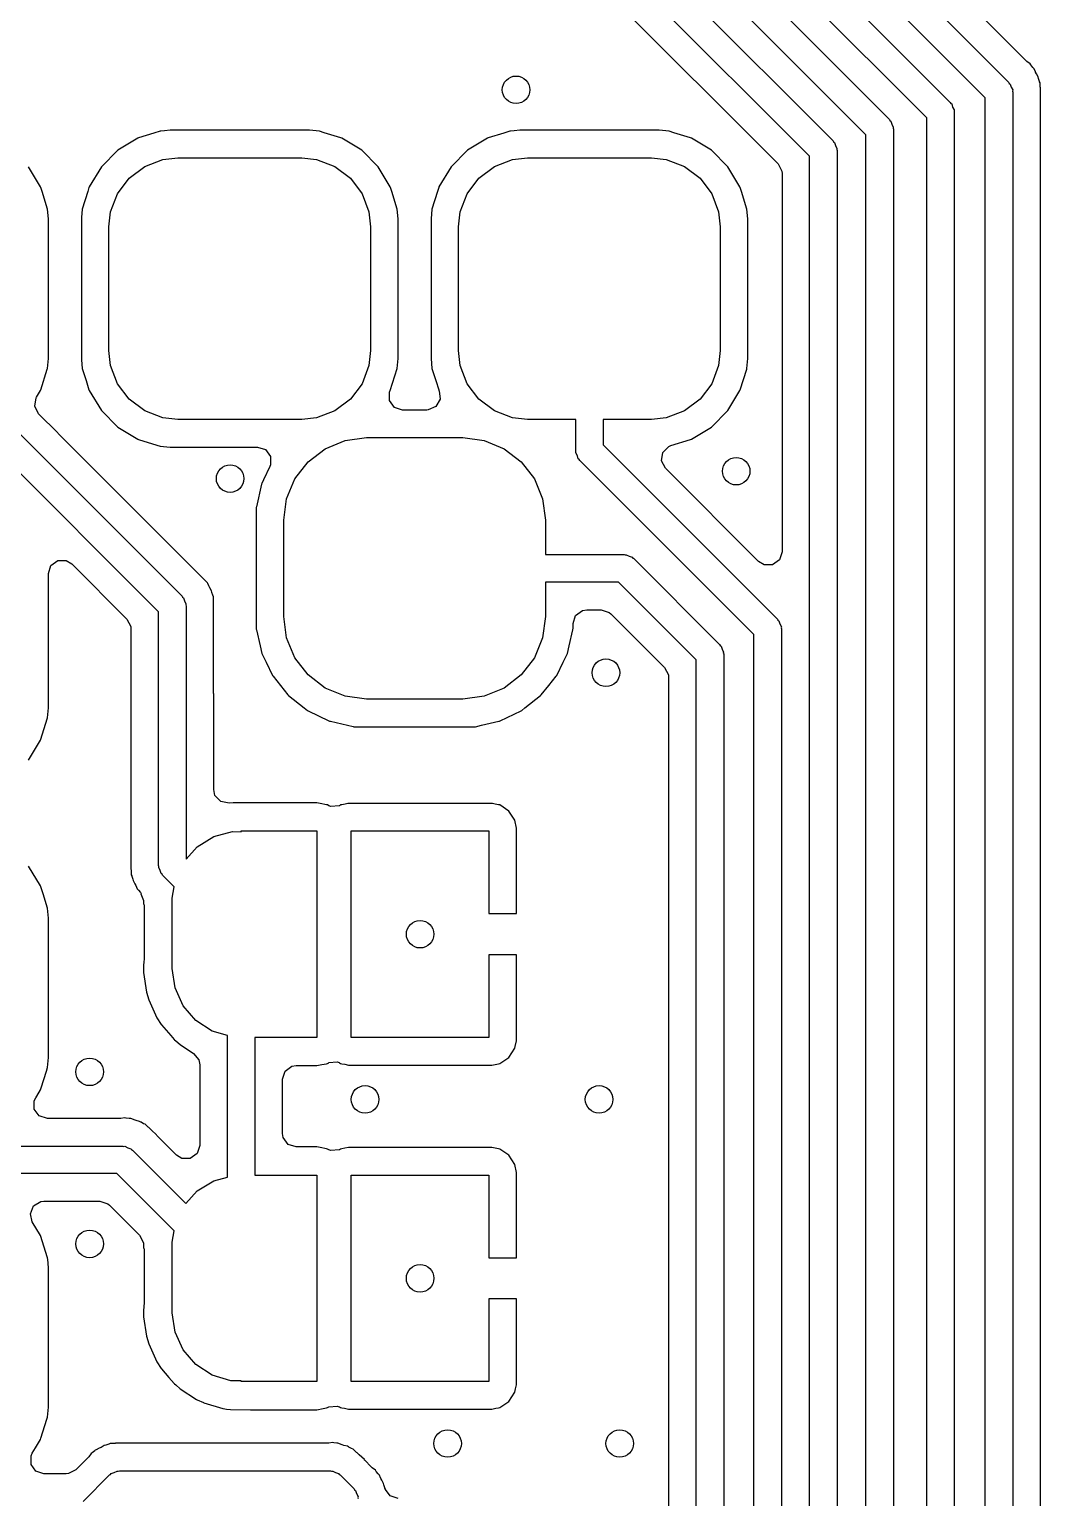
# Model space of a CAD drawing. Extents: x 100.2 to 143.8, y -109.8 to -50.2.
# Drawn here: x 124.56 to 131.91, y -81.19 to -70.53 of the extents above; entities that cross this region are included whole.
import ezdxf

# ---------------------------------------------------------------- set-up
doc = ezdxf.new("R2010")
doc.units = 0
doc.layers.add('BLACK', color=7, linetype='CONTINUOUS')

msp = doc.modelspace()

# ---------------------------------------------------------------- linework, layer by layer
at = {"layer": 'BLACK', "linetype": 'CONTINUOUS'}
for p, q in [((126, -66.3711), (130.809, -71.1803)), ((125.6, -66.5366), (130.4, -71.3363)), ((130.638, -71.2924), (125.829, -66.4832)), ((130.229, -71.4484), (125.429, -66.6487)), ((125.307, -66.8098), (130, -71.5025)), ((129.34, -68.5756), (131.676, -70.9113)), ((131.798, -70.7502), (129.569, -68.5215)), ((131.505, -71.0234), (129.169, -68.6877)), ((128.93, -68.7356), (131.251, -71.0563)), ((131.08, -71.1684), (128.759, -68.8477)), ((131.808, -70.759), (131.798, -70.7502)), ((131.831, -70.7767), (131.808, -70.759)), ((131.836, -70.7844), (131.831, -70.7767)), ((131.836, -70.7846), (131.836, -70.7844)), ((131.851, -70.8027), (131.836, -70.7846)), ((131.855, -70.8071), (131.851, -70.8027)), ((131.859, -70.8119), (131.855, -70.8071)), ((131.869, -70.8348), (131.859, -70.8119)), ((131.676, -70.9113), (131.679, -70.9185)), ((131.679, -70.9185), (131.686, -70.9232)), ((131.686, -70.9232), (131.693, -70.9455)), ((131.87, -70.8364), (131.869, -70.8348)), ((131.876, -70.8493), (131.87, -70.8364)), ((131.89, -70.8719), (131.876, -70.8493)), ((131.892, -70.8833), (131.89, -70.8719)), ((131.899, -70.9042), (131.892, -70.8833)), ((131.9, -70.9064), (131.899, -70.9042)), ((131.903, -70.9148), (131.9, -70.9064)), ((131.9, -70.9064), (131.9, -70.9064)), ((131.904, -70.9239), (131.903, -70.9148)), ((131.904, -70.9444), (131.904, -70.9239)), ((131.505, -88.1506), (131.505, -71.0234)), ((131.693, -70.9455), (131.704, -70.9664)), ((131.704, -70.9664), (131.703, -70.9743)), ((131.703, -70.9743), (131.705, -70.982)), ((131.705, -70.982), (131.705, -88.192)), ((131.905, -70.9496), (131.904, -70.9444)), ((131.906, -70.9541), (131.905, -70.9496)), ((131.906, -70.9735), (131.906, -70.9541)), ((131.906, -70.9772), (131.906, -70.9735)), ((131.907, -71.0267), (131.906, -70.9772)), ((131.906, -71.0314), (131.907, -71.0267)), ((131.906, -71.0355), (131.906, -71.0314)), ((131.906, -88.1647), (131.906, -71.0355)), ((131.251, -71.0563), (131.254, -71.0635)), ((131.254, -71.0635), (131.261, -71.0682)), ((131.261, -71.0682), (131.268, -71.0905)), ((131.268, -71.0905), (131.279, -71.1114)), ((131.279, -71.1114), (131.278, -71.1193)), ((131.278, -71.1193), (131.28, -71.127)), ((131.28, -71.127), (131.28, -88.051)), ((130.809, -71.1803), (130.812, -71.1875)), ((130.812, -71.1875), (130.819, -71.1922)), ((130.819, -71.1922), (130.826, -71.2145)), ((130.826, -71.2145), (130.837, -71.2354)), ((130.837, -71.2354), (130.836, -71.2433)), ((130.836, -71.2433), (130.838, -71.251)), ((130.838, -71.251), (130.838, -87.786)), ((131.08, -88.0096), (131.08, -71.1684)), ((125.349, -71.3168), (125.204, -71.4046)), ((125.355, -71.3151), (125.349, -71.3168)), ((125.467, -71.2801), (125.355, -71.3151)), ((125.355, -71.3151), (125.355, -71.3151)), ((125.511, -71.2662), (125.467, -71.2801)), ((125.516, -71.2657), (125.511, -71.2662)), ((125.544, -71.2631), (125.516, -71.2657)), ((125.516, -71.2657), (125.516, -71.2657)), ((125.584, -71.2595), (125.544, -71.2631)), ((126.09, -71.2595), (125.584, -71.2595)), ((126.596, -71.2595), (126.09, -71.2595)), ((126.669, -71.2662), (126.596, -71.2595)), ((126.703, -71.2767), (126.669, -71.2662)), ((126.825, -71.3151), (126.703, -71.2767)), ((126.831, -71.3168), (126.825, -71.3151)), ((126.825, -71.3151), (126.825, -71.3151)), ((126.976, -71.4046), (126.831, -71.3168)), ((127.889, -71.3168), (127.744, -71.4046)), ((127.895, -71.3151), (127.889, -71.3168)), ((128.007, -71.2801), (127.895, -71.3151)), ((127.895, -71.3151), (127.895, -71.3151)), ((128.051, -71.2662), (128.007, -71.2801)), ((128.056, -71.2657), (128.051, -71.2662)), ((128.084, -71.2631), (128.056, -71.2657)), ((128.056, -71.2657), (128.056, -71.2657)), ((128.124, -71.2595), (128.084, -71.2631)), ((128.63, -71.2595), (128.124, -71.2595)), ((129.136, -71.2595), (128.63, -71.2595)), ((129.209, -71.2662), (129.136, -71.2595)), ((129.243, -71.2767), (129.209, -71.2662)), ((129.365, -71.3151), (129.243, -71.2767)), ((129.371, -71.3168), (129.365, -71.3151)), ((129.365, -71.3151), (129.365, -71.3151)), ((129.516, -71.4046), (129.371, -71.3168)), ((130.4, -71.3363), (130.403, -71.3435)), ((130.403, -71.3435), (130.41, -71.3482)), ((130.41, -71.3482), (130.417, -71.3705)), ((130.638, -87.7446), (130.638, -71.2924)), ((125.204, -71.4046), (125.085, -71.5245)), ((125.532, -71.4717), (125.64, -71.46)), ((125.64, -71.46), (126.54, -71.46)), ((126.54, -71.46), (126.648, -71.4717)), ((127.095, -71.5245), (126.976, -71.4046)), ((127.744, -71.4046), (127.625, -71.5245)), ((128.072, -71.4717), (128.18, -71.46)), ((128.18, -71.46), (129.08, -71.46)), ((129.08, -71.46), (129.188, -71.4717)), ((129.635, -71.5245), (129.516, -71.4046)), ((130.229, -87.5616), (130.229, -71.4484)), ((130.417, -71.3705), (130.428, -71.3914)), ((130.428, -71.3914), (130.427, -71.3993)), ((130.427, -71.3993), (130.429, -71.407)), ((130.429, -71.407), (130.429, -87.603)), ((124.643, -71.6694), (124.555, -71.5245)), ((125.085, -71.5245), (124.997, -71.6694)), ((125.286, -71.6064), (125.4, -71.5214)), ((125.4, -71.5214), (125.532, -71.4717)), ((126.648, -71.4717), (126.78, -71.5214)), ((126.78, -71.5214), (126.894, -71.6064)), ((127.183, -71.6694), (127.095, -71.5245)), ((127.625, -71.5245), (127.537, -71.6694)), ((127.826, -71.6064), (127.94, -71.5214)), ((127.94, -71.5214), (128.072, -71.4717)), ((129.188, -71.4717), (129.32, -71.5214)), ((129.32, -71.5214), (129.434, -71.6064)), ((129.723, -71.6694), (129.635, -71.5245)), ((130, -71.5025), (130.027, -71.557)), ((130.027, -71.557), (130.029, -71.5725)), ((130.029, -71.5725), (130.029, -74.3215)), ((124.645, -71.6751), (124.643, -71.6694)), ((124.654, -71.705), (124.645, -71.6751)), ((124.645, -71.6751), (124.645, -71.6751)), ((124.995, -71.6751), (124.986, -71.705)), ((124.997, -71.6694), (124.995, -71.6751)), ((124.995, -71.6751), (124.995, -71.6751)), ((125.201, -71.7197), (125.286, -71.6064)), ((126.894, -71.6064), (126.979, -71.7197)), ((127.185, -71.6751), (127.183, -71.6694)), ((127.194, -71.705), (127.185, -71.6751)), ((127.185, -71.6751), (127.185, -71.6751)), ((127.535, -71.6751), (127.526, -71.705)), ((127.537, -71.6694), (127.535, -71.6751)), ((127.535, -71.6751), (127.535, -71.6751)), ((127.741, -71.7197), (127.826, -71.6064)), ((129.434, -71.6064), (129.519, -71.7197)), ((129.725, -71.6751), (129.723, -71.6694)), ((129.734, -71.705), (129.725, -71.6751)), ((129.725, -71.6751), (129.725, -71.6751)), ((124.694, -71.8312), (124.654, -71.705)), ((124.986, -71.705), (124.946, -71.8312)), ((125.152, -71.8524), (125.201, -71.7197)), ((126.979, -71.7197), (127.028, -71.8524)), ((127.234, -71.8312), (127.194, -71.705)), ((127.526, -71.705), (127.486, -71.8312)), ((127.692, -71.8524), (127.741, -71.7197)), ((129.519, -71.7197), (129.568, -71.8524)), ((129.774, -71.8312), (129.734, -71.705)), ((124.7, -71.9037), (124.694, -71.8312)), ((124.946, -71.8312), (124.94, -71.8931)), ((124.94, -71.8931), (124.94, -72.9269)), ((125.14, -71.9597), (125.152, -71.8524)), ((127.028, -71.8524), (127.04, -71.9597)), ((127.24, -71.9037), (127.234, -71.8312)), ((127.486, -71.8312), (127.48, -71.9037)), ((127.68, -71.9597), (127.692, -71.8524)), ((129.568, -71.8524), (129.58, -71.9597)), ((129.78, -71.9037), (129.774, -71.8312)), ((124.701, -72.9163), (124.7, -71.9037)), ((125.14, -72.8603), (125.14, -71.9597)), ((127.04, -71.9597), (127.04, -72.8603)), ((127.241, -72.9163), (127.24, -71.9037)), ((127.48, -71.9037), (127.48, -72.9163)), ((127.68, -72.8603), (127.68, -71.9597)), ((129.58, -71.9597), (129.58, -72.8603)), ((129.781, -72.9163), (129.78, -71.9037)), ((124.694, -72.9888), (124.701, -72.9163)), ((124.94, -72.9269), (124.946, -72.9888)), ((125.152, -72.9676), (125.14, -72.8603)), ((127.04, -72.8603), (127.028, -72.9676)), ((127.234, -72.9888), (127.241, -72.9163)), ((127.48, -72.9163), (127.486, -72.9888)), ((127.692, -72.9676), (127.68, -72.8603)), ((129.58, -72.8603), (129.568, -72.9676)), ((129.774, -72.9888), (129.781, -72.9163)), ((124.645, -73.1449), (124.692, -72.9938)), ((124.692, -72.9938), (124.694, -72.9888)), ((124.946, -72.9888), (124.974, -73.0765)), ((125.201, -73.1003), (125.152, -72.9676)), ((127.028, -72.9676), (126.979, -73.1003)), ((127.183, -73.1506), (127.234, -72.9888)), ((127.486, -72.9888), (127.514, -73.0765)), ((127.741, -73.1003), (127.692, -72.9676)), ((129.568, -72.9676), (129.519, -73.1003)), ((129.725, -73.1449), (129.772, -72.9938)), ((129.772, -72.9938), (129.774, -72.9888)), ((124.614, -73.1979), (124.636, -73.163)), ((124.636, -73.163), (124.643, -73.1506)), ((124.643, -73.1506), (124.645, -73.1449)), ((124.645, -73.1449), (124.645, -73.1449)), ((124.974, -73.0765), (124.995, -73.1449)), ((124.995, -73.1449), (124.995, -73.1449)), ((124.995, -73.1449), (124.997, -73.1506)), ((124.997, -73.1506), (125.085, -73.2955)), ((125.286, -73.2136), (125.201, -73.1003)), ((126.979, -73.1003), (126.894, -73.2136)), ((127.178, -73.1619), (127.181, -73.1545)), ((127.178, -73.2231), (127.178, -73.1619)), ((127.181, -73.1545), (127.183, -73.1506)), ((127.514, -73.0765), (127.535, -73.1449)), ((127.535, -73.1449), (127.535, -73.1449)), ((127.535, -73.1449), (127.537, -73.1506)), ((127.537, -73.1506), (127.538, -73.153)), ((127.538, -73.153), (127.545, -73.2126)), ((127.826, -73.2136), (127.741, -73.1003)), ((129.519, -73.1003), (129.434, -73.2136)), ((129.635, -73.2955), (129.723, -73.1506)), ((129.723, -73.1506), (129.725, -73.1449)), ((129.725, -73.1449), (129.725, -73.1449)), ((124.289, -73.2623), (125.671, -74.6448)), ((124.601, -73.2647), (124.611, -73.2042)), ((124.629, -73.3192), (124.601, -73.2647)), ((124.611, -73.2042), (124.614, -73.1979)), ((125.4, -73.2986), (125.286, -73.2136)), ((126.894, -73.2136), (126.78, -73.2986)), ((127.214, -73.2726), (127.178, -73.2231)), ((127.272, -73.2915), (127.214, -73.2726)), ((127.515, -73.2657), (127.459, -73.2909)), ((127.545, -73.2126), (127.515, -73.2657)), ((127.94, -73.2986), (127.826, -73.2136)), ((129.434, -73.2136), (129.32, -73.2986)), ((125.5, -74.7569), (124.093, -73.3499)), ((124.768, -73.4583), (124.629, -73.3192)), ((125.085, -73.2955), (125.204, -73.4154)), ((125.532, -73.3483), (125.4, -73.2986)), ((125.64, -73.36), (125.532, -73.3483)), ((126.54, -73.36), (125.64, -73.36)), ((126.648, -73.3483), (126.54, -73.36)), ((126.78, -73.2986), (126.648, -73.3483)), ((127.36, -73.2915), (127.272, -73.2915)), ((127.448, -73.2915), (127.36, -73.2915)), ((127.459, -73.2909), (127.448, -73.2915)), ((128.072, -73.3483), (127.94, -73.2986)), ((128.18, -73.36), (128.072, -73.3483)), ((128.53, -73.36), (128.18, -73.36)), ((128.53, -73.587), (128.53, -73.36)), ((129.08, -73.36), (128.73, -73.36)), ((128.73, -73.36), (128.73, -73.5456)), ((129.188, -73.3483), (129.08, -73.36)), ((129.32, -73.2986), (129.188, -73.3483)), ((129.516, -73.4154), (129.635, -73.2955)), ((124.77, -73.4612), (124.768, -73.4583)), ((125.855, -74.5463), (124.77, -73.4612)), ((125.204, -73.4154), (125.349, -73.5032)), ((126.855, -73.5125), (127.01, -73.492)), ((127.01, -73.492), (127.71, -73.492)), ((127.71, -73.492), (127.865, -73.5125)), ((129.371, -73.5032), (129.516, -73.4154)), ((125.349, -73.5032), (125.355, -73.5049)), ((125.355, -73.5049), (125.355, -73.5049)), ((125.355, -73.5049), (125.393, -73.5168)), ((125.393, -73.5168), (125.511, -73.5538)), ((125.511, -73.5538), (125.584, -73.5605)), ((125.584, -73.5605), (125.593, -73.5605)), ((125.593, -73.5605), (126.22, -73.5605)), ((126.22, -73.5605), (126.278, -73.5794)), ((126.278, -73.5794), (126.314, -73.6289)), ((126.586, -73.6679), (126.71, -73.5724)), ((126.71, -73.5724), (126.855, -73.5125)), ((127.865, -73.5125), (128.01, -73.5724)), ((128.01, -73.5724), (128.134, -73.6679)), ((128.532, -73.5947), (128.53, -73.587)), ((128.531, -73.6026), (128.532, -73.5947)), ((128.542, -73.6235), (128.531, -73.6026)), ((128.73, -73.5456), (129.996, -74.8113)), ((129.154, -73.6595), (129.164, -73.5991)), ((129.164, -73.5991), (129.207, -73.5558)), ((129.207, -73.5558), (129.222, -73.5496)), ((129.222, -73.5496), (129.365, -73.5049)), ((129.365, -73.5049), (129.371, -73.5032)), ((129.365, -73.5049), (129.365, -73.5049)), ((126.309, -73.7026), (126.262, -73.7997)), ((126.314, -73.6901), (126.309, -73.7026)), ((126.314, -73.6289), (126.314, -73.6901)), ((126.49, -73.7922), (126.586, -73.6679)), ((128.134, -73.6679), (128.23, -73.7922)), ((128.549, -73.6458), (128.542, -73.6235)), ((128.556, -73.6505), (128.549, -73.6458)), ((128.559, -73.6577), (128.556, -73.6505)), ((129.825, -74.9234), (128.559, -73.6577)), ((129.182, -73.7141), (129.154, -73.6595)), ((126.262, -73.7997), (126.25, -73.8247)), ((126.43, -73.937), (126.49, -73.7922)), ((128.23, -73.7922), (128.29, -73.937)), ((129.859, -74.3915), (129.182, -73.7141)), ((126.249, -73.8301), (126.211, -73.9957)), ((126.25, -73.8247), (126.249, -73.8301)), ((126.249, -73.8301), (126.249, -73.8301)), ((126.211, -73.9957), (126.21, -73.9998)), ((126.21, -73.9998), (126.21, -74.0045)), ((126.21, -74.0045), (126.21, -74.8795)), ((126.41, -74.0924), (126.43, -73.937)), ((128.29, -73.937), (128.31, -74.0924)), ((126.41, -74.7916), (126.41, -74.0924)), ((128.31, -74.0924), (128.31, -74.342)), ((128.31, -74.342), (128.881, -74.342)), ((128.881, -74.342), (128.889, -74.3445)), ((128.889, -74.3445), (128.897, -74.3432)), ((128.897, -74.3432), (128.918, -74.3539)), ((130.029, -74.3215), (130.01, -74.3797)), ((124.7, -74.4795), (124.719, -74.4213)), ((124.719, -74.4213), (124.769, -74.3853)), ((124.769, -74.3853), (124.83, -74.3853)), ((124.83, -74.3853), (124.87, -74.4095)), ((124.87, -74.4095), (125.271, -74.811)), ((128.918, -74.3539), (128.94, -74.3611)), ((128.94, -74.3611), (128.945, -74.3676)), ((128.945, -74.3676), (128.952, -74.3713)), ((128.952, -74.3713), (129.575, -74.9949)), ((129.899, -74.4157), (129.859, -74.3915)), ((129.96, -74.4157), (129.899, -74.4157)), ((130.01, -74.3797), (129.96, -74.4157)), ((124.701, -75.4563), (124.7, -74.4795)), ((125.857, -74.5518), (125.855, -74.5463)), ((125.865, -74.5699), (125.857, -74.5518)), ((125.857, -74.5518), (125.857, -74.5518)), ((128.84, -74.542), (128.31, -74.542)), ((128.31, -74.542), (128.31, -74.7916)), ((129.405, -75.107), (128.84, -74.542)), ((125.671, -74.6448), (125.675, -74.652)), ((125.675, -74.652), (125.681, -74.6567)), ((125.681, -74.6567), (125.689, -74.679)), ((125.872, -74.5828), (125.865, -74.5699)), ((125.886, -74.6054), (125.872, -74.5828)), ((125.887, -74.6144), (125.886, -74.6054)), ((125.888, -74.6167), (125.887, -74.6144)), ((125.887, -74.6144), (125.887, -74.6144)), ((125.894, -74.6377), (125.888, -74.6167)), ((125.899, -74.6483), (125.894, -74.6377)), ((125.9, -74.6693), (125.899, -74.6483)), ((125.9, -74.6779), (125.9, -74.6693)), ((125.5, -76.6005), (125.5, -74.7569)), ((125.689, -74.679), (125.699, -74.6998)), ((125.699, -74.6998), (125.698, -74.7078)), ((125.698, -74.7078), (125.7, -74.7155)), ((125.7, -74.7155), (125.7, -76.5538)), ((125.9, -74.6806), (125.9, -74.6779)), ((125.9, -75.35), (125.9, -74.6806)), ((128.529, -74.7833), (128.579, -74.7473)), ((128.579, -74.7473), (128.61, -74.7425)), ((128.61, -74.7425), (128.716, -74.7425)), ((128.716, -74.7425), (128.774, -74.7614)), ((128.774, -74.7614), (128.786, -74.7715)), ((128.786, -74.7715), (129.175, -75.1611)), ((125.271, -74.811), (125.299, -74.8655)), ((125.299, -74.8655), (125.3, -74.881)), ((125.3, -74.881), (125.3, -76.547)), ((126.21, -74.8795), (126.21, -74.8842)), ((126.21, -74.8842), (126.211, -74.8883)), ((126.43, -74.947), (126.41, -74.7916)), ((128.31, -74.7916), (128.29, -74.947)), ((128.509, -74.8883), (128.51, -74.8842)), ((128.51, -74.8842), (128.511, -74.8795)), ((128.511, -74.8415), (128.529, -74.7833)), ((128.511, -74.8795), (128.511, -74.8415)), ((129.996, -74.8113), (129.999, -74.8185)), ((129.999, -74.8185), (130.006, -74.8232)), ((130.006, -74.8232), (130.013, -74.8455)), ((130.013, -74.8455), (130.024, -74.8664)), ((130.024, -74.8664), (130.023, -74.8743)), ((130.023, -74.8743), (130.025, -74.882)), ((130.025, -74.882), (130.025, -87.4389)), ((126.211, -74.8883), (126.238, -75.0059)), ((126.49, -75.0918), (126.43, -74.947)), ((128.29, -74.947), (128.23, -75.0918)), ((128.482, -75.0059), (128.509, -74.8883)), ((128.509, -74.8883), (128.509, -74.8883)), ((129.825, -87.3975), (129.825, -74.9234)), ((126.238, -75.0059), (126.25, -75.0593)), ((126.25, -75.0593), (126.253, -75.0643)), ((126.253, -75.0643), (126.253, -75.0643)), ((126.253, -75.0643), (126.281, -75.1225)), ((126.586, -75.2161), (126.49, -75.0918)), ((128.23, -75.0918), (128.134, -75.2161)), ((128.439, -75.1225), (128.467, -75.0643)), ((128.467, -75.0643), (128.47, -75.0593)), ((128.467, -75.0643), (128.467, -75.0643)), ((128.47, -75.0593), (128.482, -75.0059)), ((129.575, -74.9949), (129.579, -75.0021)), ((129.579, -75.0021), (129.586, -75.0068)), ((129.586, -75.0068), (129.593, -75.0291)), ((129.593, -75.0291), (129.603, -75.05)), ((129.603, -75.05), (129.602, -75.058)), ((129.602, -75.058), (129.605, -75.0656)), ((129.605, -75.0656), (129.605, -87.2804)), ((126.281, -75.1225), (126.328, -75.2211)), ((128.392, -75.2211), (128.439, -75.1225)), ((129.175, -75.1611), (129.203, -75.2156)), ((129.405, -87.239), (129.405, -75.107)), ((126.328, -75.2211), (126.332, -75.2254)), ((126.332, -75.2254), (126.332, -75.2254)), ((126.332, -75.2254), (126.386, -75.2927)), ((126.386, -75.2927), (126.44, -75.3615)), ((126.71, -75.3116), (126.586, -75.2161)), ((128.134, -75.2161), (128.01, -75.3116)), ((128.28, -75.3615), (128.334, -75.2927)), ((128.334, -75.2927), (128.388, -75.2254)), ((128.388, -75.2254), (128.392, -75.2211)), ((128.388, -75.2254), (128.388, -75.2254)), ((129.203, -75.2156), (129.204, -75.2311)), ((129.204, -75.2311), (129.204, -87.1149)), ((125.901, -75.353), (125.9, -75.35)), ((125.901, -76.0497), (125.901, -75.353)), ((126.44, -75.3615), (126.445, -75.365)), ((126.445, -75.365), (126.559, -75.4562)), ((126.855, -75.3715), (126.71, -75.3116)), ((127.01, -75.392), (126.855, -75.3715)), ((127.71, -75.392), (127.01, -75.392)), ((127.865, -75.3715), (127.71, -75.392)), ((128.01, -75.3116), (127.865, -75.3715)), ((128.161, -75.4562), (128.275, -75.365)), ((128.275, -75.365), (128.28, -75.3615)), ((124.694, -75.5288), (124.701, -75.4563)), ((126.559, -75.4562), (126.581, -75.4736)), ((126.581, -75.4736), (126.586, -75.476)), ((126.586, -75.476), (126.586, -75.476)), ((126.586, -75.476), (126.738, -75.5494)), ((127.982, -75.5494), (128.134, -75.476)), ((128.134, -75.476), (128.139, -75.4736)), ((128.134, -75.476), (128.134, -75.476)), ((128.139, -75.4736), (128.161, -75.4562)), ((124.643, -75.6906), (124.694, -75.5288)), ((126.738, -75.5494), (126.738, -75.5494)), ((126.738, -75.5494), (126.743, -75.5518)), ((126.743, -75.5518), (126.748, -75.5531)), ((126.748, -75.5531), (126.748, -75.5531)), ((126.748, -75.5531), (126.914, -75.5913)), ((126.914, -75.5913), (126.914, -75.5913)), ((126.914, -75.5913), (126.918, -75.5922)), ((126.918, -75.5922), (126.922, -75.5925)), ((126.922, -75.5925), (126.924, -75.5925)), ((126.924, -75.5925), (127.361, -75.5925)), ((127.361, -75.5925), (127.798, -75.5925)), ((127.798, -75.5925), (127.802, -75.5922)), ((127.802, -75.5922), (127.846, -75.582)), ((127.846, -75.582), (127.972, -75.5531)), ((127.972, -75.5531), (127.977, -75.5518)), ((127.972, -75.5531), (127.972, -75.5531)), ((127.977, -75.5518), (127.982, -75.5494)), ((127.982, -75.5494), (127.982, -75.5494)), ((124.555, -75.8355), (124.643, -75.6906)), ((125.91, -76.0917), (125.901, -76.0497)), ((125.952, -76.1364), (125.91, -76.0917)), ((126.012, -76.148), (125.952, -76.1364)), ((126.041, -76.1443), (126.012, -76.148)), ((126.107, -76.1455), (126.041, -76.1443)), ((126.108, -76.1456), (126.107, -76.1455)), ((126.11, -76.1456), (126.108, -76.1456)), ((126.65, -76.1456), (126.11, -76.1456)), ((126.675, -76.1504), (126.65, -76.1456)), ((126.719, -76.1592), (126.675, -76.1504)), ((126.728, -76.1611), (126.719, -76.1592)), ((126.719, -76.1592), (126.719, -76.1592)), ((126.736, -76.1665), (126.728, -76.1611)), ((126.822, -76.1611), (126.814, -76.1665)), ((126.831, -76.1592), (126.822, -76.1611)), ((126.855, -76.1546), (126.831, -76.1592)), ((126.831, -76.1592), (126.831, -76.1592)), ((126.875, -76.1505), (126.855, -76.1546)), ((127.925, -76.1505), (126.875, -76.1505)), ((127.945, -76.1546), (127.925, -76.1505)), ((127.969, -76.1592), (127.945, -76.1546)), ((127.978, -76.1611), (127.969, -76.1592)), ((127.969, -76.1592), (127.969, -76.1592)), ((128.045, -76.2054), (127.978, -76.1611)), ((126.737, -76.1669), (126.736, -76.1665)), ((126.752, -76.1717), (126.737, -76.1669)), ((126.813, -76.1669), (126.752, -76.1717)), ((126.814, -76.1665), (126.813, -76.1669)), ((128.089, -76.2718), (128.045, -76.2054)), ((125.901, -76.3911), (126.038, -76.3538)), ((126.038, -76.3538), (126.1, -76.355)), ((126.1, -76.355), (126.1, -76.35)), ((126.1, -76.35), (126.65, -76.35)), ((126.65, -76.35), (126.65, -77.85)), ((126.9, -77.85), (126.9, -76.35)), ((126.9, -76.35), (127.9, -76.35)), ((127.9, -76.35), (127.9, -76.95)), ((128.101, -76.3303), (128.089, -76.2718)), ((128.101, -76.95), (128.101, -76.3303)), ((125.7, -76.5538), (125.781, -76.4653)), ((125.781, -76.4653), (125.901, -76.3911)), ((125.3, -76.5511), (125.298, -76.5558)), ((125.298, -76.5558), (125.299, -76.5767)), ((125.299, -76.5767), (125.3, -76.6053)), ((125.3, -76.547), (125.3, -76.5511)), ((124.643, -76.7494), (124.555, -76.6045)), ((125.3, -76.6053), (125.3, -76.609)), ((125.3, -76.609), (125.3, -76.6284)), ((125.3, -76.6284), (125.301, -76.6329)), ((125.301, -76.6329), (125.301, -76.6381)), ((125.301, -76.6381), (125.302, -76.6677)), ((125.302, -76.6677), (125.306, -76.6761)), ((125.306, -76.6761), (125.306, -76.6761)), ((125.306, -76.6761), (125.307, -76.6783)), ((125.307, -76.6783), (125.313, -76.6992)), ((125.503, -76.6082), (125.5, -76.6005)), ((125.502, -76.6161), (125.503, -76.6082)), ((125.512, -76.637), (125.502, -76.6161)), ((125.52, -76.6593), (125.512, -76.637)), ((125.526, -76.664), (125.52, -76.6593)), ((125.53, -76.6712), (125.526, -76.664)), ((125.614, -76.7554), (125.53, -76.6712)), ((124.645, -76.7551), (124.643, -76.7494)), ((124.661, -76.8076), (124.645, -76.7551)), ((124.645, -76.7551), (124.645, -76.7551)), ((125.313, -76.6992), (125.315, -76.7105)), ((125.315, -76.7105), (125.32, -76.7183)), ((125.32, -76.7183), (125.329, -76.7332)), ((125.329, -76.7332), (125.336, -76.7461)), ((125.336, -76.7461), (125.346, -76.7706)), ((125.346, -76.7706), (125.35, -76.7754)), ((125.35, -76.7754), (125.355, -76.7798)), ((125.355, -76.7798), (125.369, -76.7979)), ((125.369, -76.7979), (125.374, -76.8058)), ((125.6, -76.8378), (125.614, -76.7554)), ((124.694, -76.9112), (124.661, -76.8076)), ((124.7, -76.9837), (124.694, -76.9112)), ((125.374, -76.8058), (125.371, -76.8076)), ((125.371, -76.8076), (125.391, -76.8539)), ((125.391, -76.8539), (125.392, -76.879)), ((125.392, -76.879), (125.393, -76.8809)), ((125.393, -76.8809), (125.395, -76.8935)), ((125.395, -76.8935), (125.396, -76.9075)), ((125.396, -76.9075), (125.396, -77.2826)), ((125.6, -76.85), (125.6, -76.8378)), ((125.6, -77.35), (125.6, -76.85)), ((124.701, -77.9963), (124.7, -76.9837)), ((127.9, -76.95), (128.101, -76.95)), ((125.391, -77.3352), (125.39, -77.3434)), ((125.392, -77.3235), (125.391, -77.3352)), ((125.393, -77.3056), (125.392, -77.3235)), ((125.394, -77.2991), (125.393, -77.3037)), ((125.393, -77.3037), (125.393, -77.3056)), ((125.396, -77.2826), (125.394, -77.2991)), ((128.101, -77.25), (127.9, -77.25)), ((127.9, -77.25), (127.9, -77.85)), ((128.101, -77.8697), (128.101, -77.25)), ((125.39, -77.3434), (125.39, -77.345)), ((125.39, -77.345), (125.39, -77.3475)), ((125.39, -77.3475), (125.392, -77.379)), ((125.392, -77.379), (125.413, -77.5208)), ((125.62, -77.4903), (125.6, -77.35)), ((125.413, -77.5208), (125.429, -77.5764)), ((125.679, -77.6194), (125.62, -77.4903)), ((125.429, -77.5764), (125.488, -77.7068)), ((125.771, -77.7268), (125.679, -77.6194)), ((125.488, -77.7068), (125.52, -77.7556)), ((125.52, -77.7556), (125.522, -77.7583)), ((125.522, -77.7583), (125.522, -77.7583)), ((125.522, -77.7583), (125.589, -77.8363)), ((125.89, -77.8039), (125.771, -77.7268)), ((125.589, -77.8363), (125.613, -77.8641)), ((125.613, -77.8641), (125.616, -77.8664)), ((125.616, -77.8664), (125.616, -77.8664)), ((125.616, -77.8664), (125.625, -77.8741)), ((126, -77.8367), (125.89, -77.8039)), ((126, -78.8642), (126, -77.8367)), ((126.65, -77.85), (126.2, -77.85)), ((126.2, -77.85), (126.2, -78.85)), ((127.9, -77.85), (126.9, -77.85)), ((128.1, -77.8745), (128.101, -77.8697)), ((125.625, -77.8741), (125.657, -77.9022)), ((125.657, -77.9022), (125.754, -77.9655)), ((125.754, -77.9655), (125.793, -78.013)), ((128.045, -77.9946), (128.089, -77.9282)), ((128.089, -77.9282), (128.091, -77.9158)), ((128.091, -77.9158), (128.1, -77.8745)), ((124.686, -78.0952), (124.694, -78.0688)), ((124.694, -78.0688), (124.701, -77.9963)), ((125.793, -78.013), (125.8, -78.0485)), ((125.8, -78.0485), (125.8, -78.6355)), ((126.419, -78.0952), (126.469, -78.0593)), ((126.469, -78.0593), (126.5, -78.0544)), ((126.5, -78.0544), (126.65, -78.0544)), ((126.65, -78.0544), (126.686, -78.0473)), ((126.686, -78.0473), (126.719, -78.0408)), ((126.719, -78.0408), (126.728, -78.0389)), ((126.719, -78.0408), (126.719, -78.0408)), ((126.728, -78.0389), (126.736, -78.0335)), ((126.736, -78.0335), (126.737, -78.0331)), ((126.737, -78.0331), (126.798, -78.0283)), ((126.798, -78.0283), (126.813, -78.0331)), ((126.813, -78.0331), (126.814, -78.0335)), ((126.814, -78.0335), (126.822, -78.0389)), ((126.822, -78.0389), (126.831, -78.0408)), ((126.831, -78.0408), (126.831, -78.0408)), ((126.831, -78.0408), (126.854, -78.0452)), ((126.854, -78.0452), (126.88, -78.0505)), ((126.88, -78.0505), (127.92, -78.0505)), ((127.92, -78.0505), (127.946, -78.0453)), ((127.946, -78.0453), (127.969, -78.0408)), ((127.969, -78.0408), (127.978, -78.0389)), ((127.969, -78.0408), (127.969, -78.0408)), ((127.978, -78.0389), (128.045, -77.9946)), ((124.648, -78.2148), (124.686, -78.0952)), ((126.401, -78.1534), (126.419, -78.0952)), ((126.401, -78.5466), (126.401, -78.1534)), ((124.598, -78.3094), (124.608, -78.2887)), ((124.608, -78.2887), (124.616, -78.2754)), ((124.616, -78.2754), (124.643, -78.2306)), ((124.643, -78.2306), (124.648, -78.2148)), ((124.598, -78.3706), (124.598, -78.3094)), ((124.634, -78.4201), (124.598, -78.3706)), ((124.693, -78.439), (124.634, -78.4201)), ((125.212, -78.439), (124.693, -78.439)), ((125.226, -78.4381), (125.212, -78.439)), ((125.254, -78.4342), (125.226, -78.4381)), ((125.263, -78.4363), (125.254, -78.4342)), ((125.264, -78.4363), (125.263, -78.4363)), ((125.263, -78.4363), (125.263, -78.4363)), ((125.286, -78.439), (125.264, -78.4363)), ((125.293, -78.439), (125.286, -78.439)), ((125.299, -78.4396), (125.293, -78.439)), ((125.305, -78.4422), (125.299, -78.4396)), ((125.324, -78.4495), (125.305, -78.4422)), ((125.305, -78.4422), (125.305, -78.4422)), ((125.337, -78.4539), (125.324, -78.4495)), ((125.363, -78.46), (125.337, -78.4539)), ((125.371, -78.4652), (125.363, -78.46)), ((125.373, -78.4665), (125.371, -78.4652)), ((125.371, -78.4652), (125.371, -78.4652)), ((125.392, -78.4769), (125.373, -78.4665)), ((125.403, -78.4811), (125.392, -78.4769)), ((125.41, -78.4873), (125.403, -78.4811)), ((125.425, -78.5013), (125.41, -78.4873)), ((125.429, -78.5047), (125.425, -78.5013)), ((125.432, -78.5073), (125.429, -78.5047)), ((125.446, -78.5211), (125.432, -78.5073)), ((125.449, -78.5236), (125.446, -78.5211)), ((125.485, -78.5573), (125.449, -78.5236)), ((125.487, -78.5617), (125.485, -78.5573)), ((125.49, -78.5649), (125.487, -78.5617)), ((125.63, -78.7055), (125.49, -78.5649)), ((126.405, -78.5772), (126.401, -78.5466)), ((126.441, -78.6267), (126.405, -78.5772)), ((118.831, -78.6395), (125.24, -78.6395)), ((125.24, -78.6395), (125.247, -78.642)), ((125.247, -78.642), (125.255, -78.6408)), ((125.255, -78.6408), (125.276, -78.6514)), ((125.276, -78.6514), (125.298, -78.6586)), ((125.298, -78.6586), (125.303, -78.6651)), ((125.303, -78.6651), (125.31, -78.6688)), ((125.31, -78.6688), (125.698, -79.0566)), ((125.67, -78.7297), (125.63, -78.7055)), ((125.781, -78.6937), (125.731, -78.7297)), ((125.8, -78.6355), (125.781, -78.6937)), ((126.5, -78.6456), (126.441, -78.6267)), ((126.65, -78.6456), (126.5, -78.6456)), ((126.675, -78.6504), (126.65, -78.6456)), ((126.719, -78.6592), (126.675, -78.6504)), ((126.728, -78.6611), (126.719, -78.6592)), ((126.719, -78.6592), (126.719, -78.6592)), ((126.736, -78.6665), (126.728, -78.6611)), ((126.737, -78.6669), (126.736, -78.6665)), ((126.752, -78.6717), (126.737, -78.6669)), ((126.813, -78.6669), (126.752, -78.6717)), ((126.814, -78.6665), (126.813, -78.6669)), ((126.822, -78.6611), (126.814, -78.6665)), ((126.831, -78.6592), (126.822, -78.6611)), ((126.854, -78.6548), (126.831, -78.6592)), ((126.831, -78.6592), (126.831, -78.6592)), ((126.88, -78.6495), (126.854, -78.6548)), ((127.92, -78.6495), (126.88, -78.6495)), ((127.946, -78.6547), (127.92, -78.6495)), ((127.969, -78.6592), (127.946, -78.6547)), ((127.978, -78.6611), (127.969, -78.6592)), ((127.969, -78.6592), (127.969, -78.6592)), ((128.045, -78.7054), (127.978, -78.6611)), ((128.089, -78.7718), (128.045, -78.7054)), ((125.731, -78.7297), (125.67, -78.7297)), ((128.101, -78.8303), (128.089, -78.7718)), ((128.101, -79.45), (128.101, -78.8303)), ((125.198, -78.8395), (118.79, -78.8395)), ((125.614, -79.2554), (125.198, -78.8395)), ((125.781, -78.9653), (125.901, -78.8911)), ((125.901, -78.8911), (126, -78.8642)), ((126.2, -78.85), (126.65, -78.85)), ((126.65, -78.85), (126.65, -80.35)), ((126.9, -80.35), (126.9, -78.85)), ((126.9, -78.85), (127.9, -78.85)), ((127.9, -78.85), (127.9, -79.45)), ((124.593, -79.0743), (124.645, -79.0426)), ((124.645, -79.0426), (124.668, -79.04)), ((124.668, -79.04), (125.074, -79.04)), ((125.074, -79.04), (125.132, -79.0589)), ((125.698, -79.0566), (125.781, -78.9653)), ((124.569, -79.1307), (124.593, -79.0743)), ((124.583, -79.1903), (124.569, -79.1307)), ((125.132, -79.0589), (125.144, -79.069)), ((125.144, -79.069), (125.362, -79.2868)), ((124.643, -79.2894), (124.583, -79.1903)), ((125.6, -79.3378), (125.614, -79.2554)), ((124.694, -79.4512), (124.643, -79.2894)), ((125.362, -79.2868), (125.39, -79.3413)), ((125.39, -79.3413), (125.391, -79.3504)), ((125.391, -79.3504), (125.392, -79.379)), ((125.6, -79.35), (125.6, -79.3378)), ((125.6, -79.85), (125.6, -79.35)), ((124.694, -79.4564), (124.694, -79.4512)), ((124.695, -79.4617), (124.694, -79.4564)), ((124.694, -79.4564), (124.694, -79.4564)), ((124.7, -79.5237), (124.695, -79.4617)), ((125.392, -79.379), (125.393, -79.3809)), ((125.393, -79.3809), (125.395, -79.3935)), ((125.395, -79.3935), (125.396, -79.4075)), ((125.396, -79.4075), (125.396, -79.7826)), ((127.9, -79.45), (128.101, -79.45)), ((124.701, -80.5363), (124.7, -79.5237)), ((125.396, -79.7826), (125.394, -79.7991)), ((128.101, -79.75), (127.9, -79.75)), ((127.9, -79.75), (127.9, -80.35)), ((128.101, -80.3697), (128.101, -79.75)), ((125.391, -79.8352), (125.39, -79.8475)), ((125.39, -79.8475), (125.392, -79.879)), ((125.393, -79.8037), (125.391, -79.8352)), ((125.392, -79.879), (125.413, -80.0208)), ((125.394, -79.7991), (125.393, -79.8037)), ((125.62, -79.9903), (125.6, -79.85)), ((125.679, -80.1194), (125.62, -79.9903)), ((125.413, -80.0208), (125.429, -80.0764)), ((125.429, -80.0764), (125.488, -80.2068)), ((125.488, -80.2068), (125.52, -80.2556)), ((125.771, -80.2268), (125.679, -80.1194)), ((125.52, -80.2556), (125.522, -80.2583)), ((125.522, -80.2583), (125.522, -80.2583)), ((125.522, -80.2583), (125.576, -80.321)), ((125.576, -80.321), (125.613, -80.3641)), ((125.89, -80.3039), (125.771, -80.2268)), ((126.026, -80.3445), (125.89, -80.3039)), ((125.613, -80.3641), (125.616, -80.3664)), ((125.616, -80.3664), (125.616, -80.3664)), ((125.616, -80.3664), (125.625, -80.3741)), ((125.625, -80.3741), (125.657, -80.4022)), ((125.657, -80.4022), (125.777, -80.4801)), ((126.1, -80.345), (126.026, -80.3445)), ((126.1, -80.35), (126.1, -80.345)), ((126.65, -80.35), (126.1, -80.35)), ((127.9, -80.35), (126.9, -80.35)), ((128.045, -80.4946), (128.089, -80.4282)), ((128.089, -80.4282), (128.094, -80.4022)), ((128.094, -80.4022), (128.1, -80.3745)), ((128.1, -80.3745), (128.101, -80.3697)), ((124.694, -80.6088), (124.701, -80.5363)), ((125.777, -80.4801), (125.78, -80.4816)), ((125.78, -80.4816), (125.826, -80.5029)), ((125.826, -80.5029), (125.826, -80.5029)), ((125.826, -80.5029), (125.83, -80.5044)), ((125.83, -80.5044), (125.967, -80.5455)), ((126.728, -80.5389), (126.736, -80.5335)), ((126.736, -80.5335), (126.737, -80.5331)), ((126.737, -80.5331), (126.798, -80.5283)), ((126.798, -80.5283), (126.813, -80.5331)), ((126.813, -80.5331), (126.814, -80.5335)), ((126.814, -80.5335), (126.822, -80.5389)), ((127.978, -80.5389), (128.045, -80.4946)), ((124.646, -80.7616), (124.689, -80.6244)), ((124.689, -80.6244), (124.694, -80.6088)), ((125.967, -80.5455), (125.97, -80.546)), ((125.97, -80.546), (125.97, -80.546)), ((125.97, -80.546), (125.994, -80.5496)), ((125.994, -80.5496), (126.024, -80.554)), ((126.024, -80.554), (126.167, -80.5549)), ((126.167, -80.5549), (126.17, -80.5546)), ((126.17, -80.5546), (126.174, -80.5544)), ((126.174, -80.5544), (126.65, -80.5544)), ((126.65, -80.5544), (126.695, -80.5455)), ((126.695, -80.5455), (126.719, -80.5408)), ((126.719, -80.5408), (126.728, -80.5389)), ((126.719, -80.5408), (126.719, -80.5408)), ((126.822, -80.5389), (126.831, -80.5408)), ((126.831, -80.5408), (126.831, -80.5408)), ((126.831, -80.5408), (126.85, -80.5444)), ((126.85, -80.5444), (126.88, -80.5505)), ((126.88, -80.5505), (127.92, -80.5505)), ((127.92, -80.5505), (127.95, -80.5444)), ((127.95, -80.5444), (127.969, -80.5408)), ((127.969, -80.5408), (127.978, -80.5389)), ((127.969, -80.5408), (127.969, -80.5408)), ((124.583, -80.8697), (124.606, -80.8318)), ((124.606, -80.8318), (124.643, -80.7706)), ((124.643, -80.7706), (124.646, -80.7616)), ((125.037, -80.8536), (125.019, -80.8678)), ((125.041, -80.8492), (125.037, -80.8536)), ((125.046, -80.8452), (125.041, -80.8492)), ((125.07, -80.8347), (125.046, -80.8452)), ((125.083, -80.828), (125.07, -80.8347)), ((125.106, -80.814), (125.083, -80.828)), ((125.117, -80.8119), (125.106, -80.814)), ((125.138, -80.8055), (125.117, -80.8119)), ((125.14, -80.8046), (125.138, -80.8055)), ((125.149, -80.801), (125.14, -80.8046)), ((125.14, -80.8046), (125.14, -80.8046)), ((125.158, -80.8006), (125.149, -80.801)), ((125.178, -80.7999), (125.158, -80.8006)), ((125.158, -80.8006), (125.158, -80.8006)), ((125.184, -80.7995), (125.178, -80.7999)), ((125.188, -80.7987), (125.184, -80.7995)), ((125.207, -80.7987), (125.188, -80.7987)), ((125.211, -80.7986), (125.207, -80.7987)), ((125.219, -80.7983), (125.211, -80.7986)), ((125.261, -80.7968), (125.219, -80.7983)), ((125.265, -80.7984), (125.261, -80.7968)), ((125.269, -80.7987), (125.265, -80.7984)), ((126.722, -80.7987), (125.269, -80.7987)), ((126.735, -80.7978), (126.722, -80.7987)), ((126.736, -80.7976), (126.735, -80.7978)), ((126.764, -80.7939), (126.736, -80.7976)), ((126.773, -80.796), (126.764, -80.7939)), ((126.796, -80.7987), (126.773, -80.796)), ((126.773, -80.796), (126.773, -80.796)), ((126.773, -80.796), (126.773, -80.796)), ((126.802, -80.7987), (126.796, -80.7987)), ((126.809, -80.7993), (126.802, -80.7987)), ((126.815, -80.8019), (126.809, -80.7993)), ((126.833, -80.8092), (126.815, -80.8019)), ((126.815, -80.8019), (126.815, -80.8019)), ((126.847, -80.8136), (126.833, -80.8092)), ((126.873, -80.8197), (126.847, -80.8136)), ((126.881, -80.8249), (126.873, -80.8197)), ((126.883, -80.8262), (126.881, -80.8249)), ((126.881, -80.8249), (126.881, -80.8249)), ((126.902, -80.8365), (126.883, -80.8262)), ((126.913, -80.8408), (126.902, -80.8365)), ((126.919, -80.847), (126.913, -80.8408)), ((126.934, -80.861), (126.919, -80.847)), ((124.574, -80.8904), (124.583, -80.8697)), ((124.574, -80.9516), (124.574, -80.8904)), ((124.61, -81.0011), (124.574, -80.9516)), ((124.93, -80.9605), (124.899, -80.991)), ((124.984, -80.9061), (124.93, -80.9605)), ((124.993, -80.896), (124.984, -80.9061)), ((125.011, -80.8727), (124.993, -80.896)), ((125.018, -80.8679), (125.011, -80.8727)), ((125.019, -80.8678), (125.018, -80.8679)), ((125.018, -80.8679), (125.018, -80.8679)), ((126.938, -80.8644), (126.934, -80.861)), ((126.942, -80.867), (126.938, -80.8644)), ((126.956, -80.8807), (126.942, -80.867)), ((126.958, -80.8833), (126.956, -80.8807)), ((126.995, -80.9169), (126.958, -80.8833)), ((126.997, -80.9214), (126.995, -80.9169)), ((127, -80.9246), (126.997, -80.9214)), ((127.043, -80.9682), (127, -80.9246)), ((124.668, -81.02), (124.61, -81.0011)), ((124.829, -81.02), (124.668, -81.02)), ((124.845, -81.0188), (124.829, -81.02)), ((124.899, -80.991), (124.845, -81.0188)), ((124.953, -81.2205), (125.145, -81.0285)), ((125.145, -81.0285), (125.152, -81.0248)), ((125.152, -81.0248), (125.157, -81.0183)), ((125.157, -81.0183), (125.179, -81.0111)), ((125.179, -81.0111), (125.2, -81.0004)), ((125.2, -81.0004), (125.208, -81.0017)), ((125.208, -81.0017), (125.216, -80.9992)), ((125.216, -80.9992), (126.749, -80.9992)), ((126.749, -80.9992), (126.757, -81.0017)), ((126.757, -81.0017), (126.765, -81.0004)), ((126.765, -81.0004), (126.786, -81.0111)), ((126.786, -81.0111), (126.808, -81.0183)), ((126.808, -81.0183), (126.813, -81.0248)), ((126.813, -81.0248), (126.82, -81.0285)), ((126.82, -81.0285), (126.921, -81.1293)), ((127.053, -80.977), (127.043, -80.9682)), ((127.076, -80.9947), (127.053, -80.977)), ((127.081, -81.0024), (127.076, -80.9947)), ((127.081, -81.0026), (127.081, -81.0024)), ((127.096, -81.0207), (127.081, -81.0026)), ((127.1, -81.0251), (127.096, -81.0207)), ((127.104, -81.0299), (127.1, -81.0251)), ((127.107, -81.0364), (127.104, -81.0299)), ((127.109, -81.041), (127.107, -81.0364)), ((127.107, -81.0364), (127.107, -81.0364)), ((127.114, -81.0531), (127.109, -81.041)), ((127.115, -81.0544), (127.114, -81.0531)), ((127.121, -81.0673), (127.115, -81.0544)), ((127.135, -81.0899), (127.121, -81.0673)), ((126.921, -81.1293), (126.924, -81.1365)), ((126.924, -81.1365), (126.931, -81.1412)), ((126.931, -81.1412), (126.938, -81.1635)), ((126.938, -81.1635), (126.949, -81.1844)), ((127.137, -81.1013), (127.135, -81.0899)), ((127.144, -81.1222), (127.137, -81.1013)), ((127.145, -81.1249), (127.144, -81.1222)), ((127.148, -81.1328), (127.145, -81.1249)), ((127.148, -81.1334), (127.148, -81.1328)), ((127.183, -81.1806), (127.148, -81.1334)), ((126.949, -81.1844), (126.948, -81.1923)), ((126.948, -81.1923), (126.95, -81.2)), ((127.241, -81.1995), (127.183, -81.1806))]:
    msp.add_line(p, q, dxfattribs=at)
at = {"layer": 'BLACK'}
for centre in [(128.097, -70.965), (126.02, -73.79), (129.696, -73.736), (128.75, -75.2), (127.4, -77.1), (125, -78.1), (127, -78.3), (128.7, -78.3), (125, -79.35), (127.4, -79.6), (127.6, -80.8), (128.85, -80.8)]:
    msp.add_circle(centre, 0.1, dxfattribs=at)

doc.saveas('drawing.dxf')
